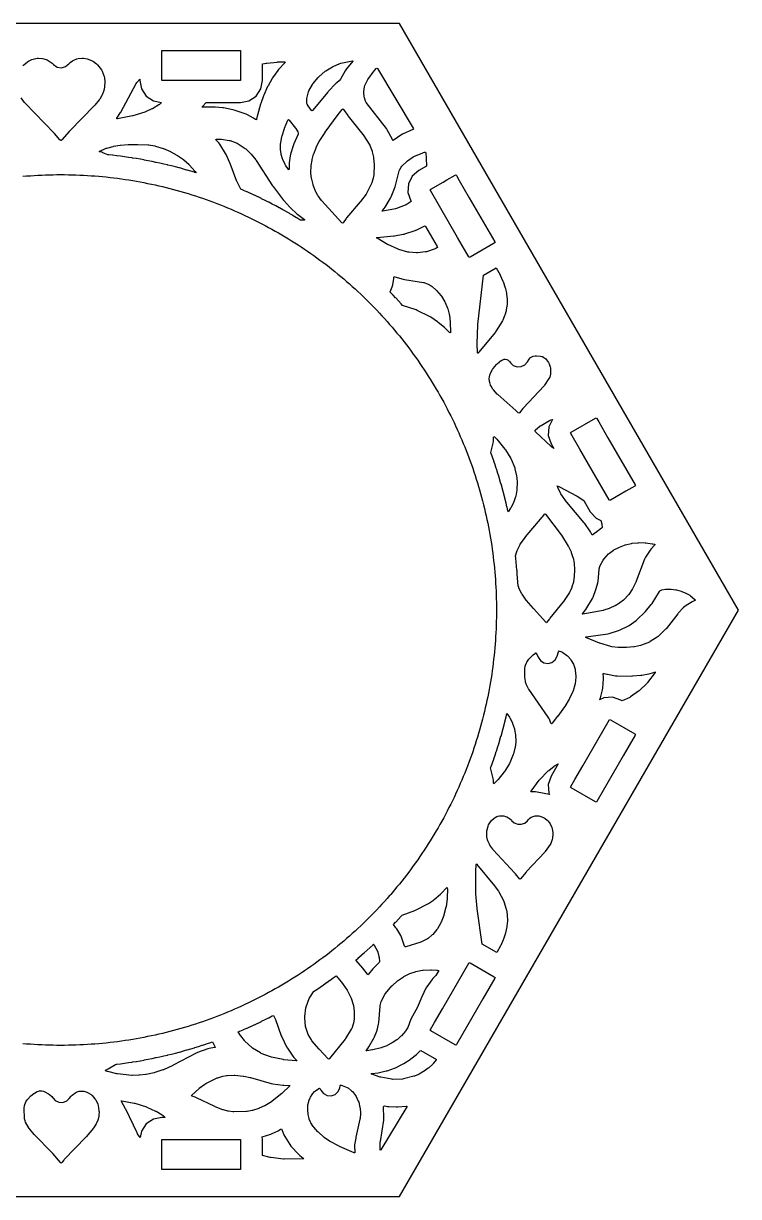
# Model space of a CAD drawing. Header units: millimetres. Extents: x 0 to 140, y 0 to 121.
# Drawn here: x 66.1 to 140, y 0 to 121.2 of the extents above; entities that cross this region are included whole.
import ezdxf

# ---------------------------------------------------------------- set-up
doc = ezdxf.new("R2010")
doc.units = ezdxf.units.MM
doc.layers.add('CUT', color=1, linetype='Continuous')

msp = doc.modelspace()

# ---------------------------------------------------------------- linework, layer by layer
at = {"layer": 'CUT'}
for points in [[(140, 60.6218), (105, 121.2436), (35, 121.2436), (0, 60.6218), (35, 0), (105, 0)], [(80.45, 115.3635), (80.45, 115.4669), (80.45, 118.3601), (80.45, 118.4635), (80.5534, 118.4635), (88.4466, 118.4635), (88.55, 118.4635), (88.55, 118.3601), (88.55, 115.4669), (88.55, 115.3635), (88.4466, 115.3635), (80.5534, 115.3635)], [(92.3648, 117.2592), (92.413, 117.2617), (93.1179, 117.2659), (93.1873, 117.2523), (93.1305, 117.1727), (92.4991, 116.4883), (92.4139, 116.3831), (91.8822, 115.6321), (91.8256, 115.5429), (91.4067, 114.8037), (91.3653, 114.7226), (90.9648, 113.8463), (90.9311, 113.7635), (90.6518, 112.9829), (90.6293, 112.912), (90.3051, 111.7534), (90.2812, 111.6466), (90.2305, 111.3487), (90.2007, 111.2723), (90.126, 111.3062), (90.0134, 111.3883), (89.8922, 111.4645), (89.281, 111.793), (89.134, 111.8581), (87.9142, 112.2895), (87.7648, 112.3302), (86.8028, 112.5176), (86.6954, 112.5328), (85.9445, 112.5998), (85.8454, 112.6039), (84.8639, 112.5986), (84.779, 112.5947), (84.6645, 112.5848), (84.5943, 112.5928), (84.6308, 112.6534), (85.0063, 113.0635), (88.55, 113.0635), (89.4302, 113.2386), (90.1763, 113.7372), (90.6749, 114.4833), (90.85, 115.3635), (90.85, 117.0676), (90.8597, 117.072), (91.2223, 117.1444), (91.2739, 117.1521)], [(95.4315, 113.621), (95.5882, 114.1786), (95.6335, 114.2893), (95.9875, 114.9326), (96.0438, 115.0152), (96.5751, 115.6535), (96.6369, 115.7161), (97.3155, 116.2977), (97.38, 116.3449), (98.0592, 116.7668), (98.1281, 116.8028), (98.8351, 117.1079), (98.934, 117.1394), (100.1431, 117.3958), (100.2118, 117.3959), (100.1785, 117.3358), (99.5005, 116.553), (99.3676, 116.3596), (98.9028, 115.4879), (98.775, 115.3316), (98.5083, 115.1114), (98.4142, 115.0236), (97.6346, 114.2002), (97.5901, 114.1501), (96.0152, 112.259), (95.9554, 112.2088), (95.8974, 112.261), (95.536, 112.727), (95.4498, 112.8927), (95.4268, 112.9672), (95.4038, 113.1329), (95.4121, 113.4916)], [(104.4212, 109.1994), (104.3369, 109.1638), (104.2775, 109.2335), (103.7253, 110.2567), (103.6303, 110.4024), (101.5589, 113.0672), (101.4794, 113.2123), (101.3553, 113.5605), (101.3271, 113.6883), (101.2917, 114.0742), (101.2956, 114.2012), (101.3718, 114.6988), (101.4174, 114.8461), (101.6781, 115.388), (101.7245, 115.4662), (102.3637, 116.3575), (102.4226, 116.4263), (102.5889, 116.5894), (102.6539, 116.6333), (102.7058, 116.5745), (106.4124, 110.4181), (106.4422, 110.3314), (106.3684, 110.277), (105.3091, 109.7987), (105.1391, 109.7019)], [(78.15, 115.3635), (78.3251, 114.4833), (78.8237, 113.7372), (79.5698, 113.2386), (80.4015, 113.0731), (80.1863, 112.8847), (80.1174, 112.8337), (79.4748, 112.4348), (79.4178, 112.4041), (78.7459, 112.0942), (78.6741, 112.0673), (77.4505, 111.7077), (77.4042, 111.6963), (75.8453, 111.3887), (75.7739, 111.3887), (75.7999, 111.4552), (76.1638, 112.0259), (76.2019, 112.0905), (77.804, 115.0493), (77.8601, 115.1327), (78.15, 115.485)], [(96.3182, 103.9142), (96.0765, 104.5357), (96.0566, 104.5983), (95.9214, 105.1381), (95.909, 105.2069), (95.8416, 105.8057), (95.8385, 105.8785), (95.855, 106.4893), (95.8612, 106.5565), (95.9511, 107.1291), (95.9633, 107.1857), (96.1097, 107.7228), (96.1263, 107.7734), (96.3632, 108.3883), (96.3837, 108.4346), (96.6636, 108.9936), (96.6936, 109.0457), (97.2974, 109.9698), (97.3143, 109.9941), (98.662, 111.8226), (99.068, 112.3632), (99.1271, 112.417), (99.1847, 112.3615), (99.6355, 111.7232), (99.6748, 111.6711), (101.1973, 109.7773), (101.2333, 109.7267), (101.9067, 108.6491), (101.9504, 108.5623), (102.1499, 108.0523), (102.1741, 107.972), (102.2923, 107.4246), (102.3028, 107.3511), (102.3528, 106.6482), (102.354, 106.5967), (102.3285, 105.6635), (102.3212, 105.5891), (102.2612, 105.2393), (102.2415, 105.161), (102.1157, 104.7863), (102.0882, 104.7199), (101.5744, 103.6853), (101.5287, 103.61), (100.9624, 102.832), (100.9358, 102.7984), (99.526, 101.1615), (99.4642, 101.0823), (99.1543, 100.6439), (99.0986, 100.5892), (99.0366, 100.6367), (96.9727, 102.9052), (96.9374, 102.9484), (96.5933, 103.4184), (96.5582, 103.4731), (96.3488, 103.8491)], [(94.0635, 108.7954), (94.0216, 108.684), (93.7273, 107.7437), (93.6894, 107.5751), (93.585, 106.8266), (93.5749, 106.6778), (93.5767, 106.1852), (93.5627, 106.1192), (93.5134, 106.1652), (93.2106, 106.6002), (93.1658, 106.6781), (92.933, 107.1771), (92.9054, 107.2498), (92.7722, 107.6994), (92.7552, 107.779), (92.6955, 108.2272), (92.6911, 108.3113), (92.706, 108.8401), (92.7146, 108.921), (92.8353, 109.57), (92.8519, 109.6358), (93.0952, 110.3868), (93.1129, 110.4335), (93.462, 111.2401), (93.5093, 111.3073), (93.573, 111.2552), (94.2394, 110.4318), (94.276, 110.3806), (94.4944, 110.0325), (94.5309, 109.9211), (94.5107, 109.8055)], [(88.3373, 108.8032), (89.0369, 108.3307), (89.1076, 108.2734), (89.6188, 107.7799), (89.6598, 107.7355), (90.1484, 107.1409), (90.1837, 107.0925), (91.8786, 104.4686), (91.9248, 104.4027), (92.9768, 103.0192), (93.0387, 102.9451), (93.6719, 102.2547), (93.7275, 102.1984), (94.3891, 101.578), (94.4764, 101.5047), (95.1563, 100.9935), (95.2016, 100.9417), (95.1344, 100.9273), (94.7561, 100.9258), (94.7223, 100.9466), (94.7055, 100.9569), (94.3698, 101.1606), (94.3527, 101.1709), (94.0152, 101.3717), (93.9978, 101.382), (93.6586, 101.5798), (93.6416, 101.5896), (93.3007, 101.7845), (93.2828, 101.7946), (92.9401, 101.9865), (92.9227, 101.9961), (92.5784, 102.185), (92.5605, 102.1948), (92.2146, 102.3806), (92.1974, 102.3897), (91.8499, 102.5726), (91.8318, 102.582), (91.4827, 102.7618), (91.4645, 102.7711), (91.1138, 102.9478), (91.0962, 102.9566), (90.744, 103.1303), (90.7259, 103.1391), (90.3722, 103.3097), (90.3545, 103.3182), (89.9993, 103.4858), (89.9807, 103.4944), (89.6241, 103.6588), (89.6053, 103.6674), (89.2472, 103.8286), (89.2297, 103.8364), (88.8703, 103.9946), (88.8516, 104.0027), (88.5823, 104.1184), (88.2121, 104.8752), (88.1931, 104.919), (87.4868, 106.7739), (87.4648, 106.8273), (87.0795, 107.6929), (87.0155, 107.8145), (86.4354, 108.7612), (86.3176, 108.9183), (86.065, 109.1966), (86.0278, 109.2579), (86.098, 109.2727), (86.5322, 109.2802), (86.6161, 109.2749), (87.3969, 109.1623), (87.5083, 109.1334), (88.2305, 108.8586)], [(76.1697, 108.676), (76.9445, 108.7432), (76.9869, 108.7452), (77.939, 108.7506), (77.9688, 108.7499), (79.0397, 108.6951), (79.0987, 108.6887), (79.7199, 108.5856), (79.7922, 108.5682), (80.5694, 108.3223), (80.6139, 108.306), (81.3168, 108.0115), (81.3647, 107.9885), (81.9981, 107.6441), (82.0477, 107.6134), (82.6633, 107.1838), (82.7128, 107.1447), (83.2655, 106.6504), (83.3066, 106.6094), (83.8577, 105.9942), (83.8965, 105.9452), (83.996, 105.8033), (83.8384, 105.8522), (83.8197, 105.8579), (83.4437, 105.9711), (83.4244, 105.9768), (83.0474, 106.0867), (83.028, 106.0923), (82.65, 106.1989), (82.6308, 106.2042), (82.252, 106.3075), (82.232, 106.3128), (81.8522, 106.4127), (81.8335, 106.4176), (81.4529, 106.5143), (81.4329, 106.5193), (81.0514, 106.6126), (81.0327, 106.617), (80.6505, 106.7071), (80.63, 106.7119), (80.247, 106.7985), (80.2276, 106.8028), (79.8438, 106.8861), (79.8246, 106.8902), (79.4402, 106.9702), (79.4202, 106.9742), (79.035, 107.0508), (79.0157, 107.0546), (78.6299, 107.1279), (78.6095, 107.1317), (78.2231, 107.2015), (78.2042, 107.2048), (77.8171, 107.2714), (77.7968, 107.2748), (77.4093, 107.3379), (77.3892, 107.3411), (77.001, 107.4008), (76.9818, 107.4037), (76.5932, 107.4601), (76.5726, 107.4629), (76.1835, 107.5158), (76.1642, 107.5184), (75.7746, 107.568), (75.7541, 107.5705), (75.3641, 107.6166), (75.3448, 107.6188), (74.9545, 107.6616), (74.934, 107.6638), (74.8739, 107.6698), (74.3544, 107.8861), (74.2303, 107.9289), (74.0218, 107.9865), (73.9604, 108.0181), (74.0175, 108.057), (74.7004, 108.3385), (74.7603, 108.359), (75.409, 108.5387), (75.4559, 108.5494), (76.1218, 108.6696)], [(104.5837, 104.5042), (104.9516, 106.0051), (105.0044, 106.138), (105.1483, 106.3924), (105.2363, 106.5072), (105.7276, 106.9915), (105.8068, 107.0557), (106.3932, 107.4426), (106.4797, 107.4887), (107.4073, 107.8763), (107.4743, 107.8991), (107.572, 107.9252), (107.6651, 107.9292), (107.693, 107.8403), (107.735, 107.3547), (107.7365, 107.3298), (107.7681, 106.5111), (107.7669, 106.502), (106.9827, 106.0492), (106.308, 105.4575), (105.9111, 104.6527), (105.8524, 103.7572), (106.1408, 102.9074), (106.1848, 102.8313), (105.69, 102.502), (105.5836, 102.4476), (104.6611, 102.1022), (104.5694, 102.0771), (103.26, 101.8436), (103.1901, 101.8455), (103.2232, 101.9071), (103.4128, 102.1338), (103.5088, 102.269), (104.048, 103.1718), (104.1215, 103.3204), (104.5389, 104.3645)], [(114.8673, 98.5926), (114.7777, 98.5409), (112.2723, 97.0943), (112.1827, 97.0426), (112.131, 97.1322), (111.9364, 97.4692), (110.9822, 99.122), (108.1844, 103.9678), (108.1327, 104.0574), (108.2223, 104.1091), (109.4785, 104.8344), (109.8892, 105.0715), (110.7277, 105.5557), (110.8173, 105.6074), (110.869, 105.5178), (111.1517, 105.0282), (112.1938, 103.2232), (114.8156, 98.6822)], [(105.4425, 99.4705), (105.4535, 99.4733), (105.5259, 99.4944), (106.6079, 99.8528), (106.6841, 99.8813), (106.6954, 99.8861), (106.7691, 99.9204), (107.5211, 100.307), (107.6039, 100.3312), (107.6603, 100.266), (108.865, 98.1794), (108.8933, 98.0959), (108.8268, 98.0381), (108.7451, 97.9914), (108.6522, 97.9497), (107.7815, 97.6567), (107.6793, 97.6334), (106.8443, 97.5293), (106.7338, 97.5272), (105.934, 97.5973), (105.8352, 97.6156), (104.9329, 97.8746), (104.8589, 97.902), (103.794, 98.3905), (103.7487, 98.414), (102.6616, 99.0473), (102.6111, 99.0931), (102.676, 99.1138), (104.3954, 99.2848), (104.4356, 99.2895), (104.4417, 99.2904), (104.4817, 99.2967), (105.3688, 99.4546)], [(113.6643, 95.2422), (114.9554, 95.9876), (115.3678, 95.2667), (115.3906, 95.2219), (115.6655, 94.6126), (115.6843, 94.5649), (115.9041, 93.9149), (115.9194, 93.86), (116.0298, 93.3596), (116.0396, 93.2987), (116.0986, 92.7068), (116.1011, 92.6431), (116.09, 92.1438), (116.0838, 92.074), (116.0085, 91.5954), (115.9933, 91.5281), (115.8638, 91.09), (115.8428, 91.0318), (115.6518, 90.5869), (115.6157, 90.5176), (114.9006, 89.3633), (114.8599, 89.3064), (113.1822, 87.2662), (113.1468, 87.2206), (113.1198, 87.1838), (113.0683, 87.1375), (113.0517, 87.2047), (113.019, 88.14), (113.019, 88.1744), (113.0773, 90.0755), (113.0804, 90.1186), (113.6603, 95.2311)], [(104.4186, 95.0747), (104.4966, 95.067), (105.3801, 94.8147), (105.5042, 94.7872), (107.4472, 94.4793), (107.542, 94.4551), (107.8579, 94.3418), (107.9431, 94.3023), (108.2619, 94.1183), (108.343, 94.0605), (108.7673, 93.6928), (108.8236, 93.636), (109.2725, 93.1073), (109.3199, 93.042), (109.669, 92.4722), (109.705, 92.4023), (109.9491, 91.8245), (109.9721, 91.7578), (110.1283, 91.1823), (110.1431, 91.1061), (110.2283, 90.3797), (110.2318, 90.3292), (110.2522, 89.323), (110.2395, 89.2543), (110.1566, 89.3172), (109.6889, 89.7628), (109.6364, 89.8096), (108.9857, 90.3513), (108.9056, 90.4118), (108.2136, 90.8839), (108.0829, 90.9599), (106.8164, 91.5788), (106.6941, 91.6293), (105.3, 92.1045), (105.1575, 92.2642), (105.1442, 92.279), (104.8802, 92.5697), (104.8662, 92.585), (104.5996, 92.8733), (104.5863, 92.8875), (104.3172, 93.1736), (104.3032, 93.1883), (104.0317, 93.4719), (104.0179, 93.4862), (104.0046, 93.4998), (104.2216, 94.017), (104.2836, 94.2204), (104.3754, 94.6863), (104.3941, 94.8423), (104.4011, 94.9982)], [(116.7387, 85.9084), (117.1349, 85.7565), (117.5588, 85.7738), (117.9413, 85.9575), (118.2199, 86.2775), (118.3721, 86.5479), (118.4684, 86.6711), (118.5185, 86.7185), (118.6368, 86.8025), (118.7881, 86.8531), (118.9954, 86.8885), (119.124, 86.8944), (119.5549, 86.8608), (119.6969, 86.8295), (119.7466, 86.8109), (119.8887, 86.7307), (120.0832, 86.5763), (120.1773, 86.4794), (120.3803, 86.2072), (120.4581, 86.057), (120.5573, 85.7525), (120.5827, 85.606), (120.5963, 85.1452), (120.5787, 84.9947), (120.4974, 84.6914), (120.4241, 84.5319), (119.965, 83.8613), (119.9169, 83.8011), (117.7703, 81.4849), (117.7294, 81.438), (117.375, 81.0071), (117.3031, 80.9501), (117.2273, 81.0018), (117.0621, 81.1754), (116.9982, 81.2372), (115.1264, 82.8975), (115.085, 82.9385), (114.6943, 83.3717), (114.6408, 83.4421), (114.4504, 83.7424), (114.3954, 83.8585), (114.3069, 84.1267), (114.2818, 84.2542), (114.2614, 84.5452), (114.2735, 84.699), (114.3296, 84.9419), (114.3759, 85.067), (114.6072, 85.5086), (114.6667, 85.5984), (114.9947, 85.9968), (115.0578, 86.0612), (115.3043, 86.2731), (115.3739, 86.3236), (115.5542, 86.4331), (115.6528, 86.4796), (115.8091, 86.5344), (115.8888, 86.55), (116.084, 86.5126), (116.199, 86.4402), (116.2894, 86.3644), (116.3615, 86.2909), (116.4848, 86.1374), (116.4953, 86.1459)], [(120.4111, 79.538), (120.3524, 78.6425), (120.6408, 77.7927), (120.9107, 77.3253), (120.6814, 77.4933), (120.6333, 77.5333), (119.0256, 79.0372), (118.9948, 79.0693), (118.9533, 79.1431), (119.0082, 79.2121), (119.5281, 79.6519), (119.6065, 79.7067), (120.4841, 80.2083), (120.6141, 80.2609), (120.7897, 80.3057)], [(129.3156, 73.5675), (129.3673, 73.4779), (129.2777, 73.4262), (128.362, 72.8974), (127.764, 72.5522), (126.7723, 71.9796), (126.6827, 71.9279), (126.631, 72.0175), (124.8945, 75.0251), (123.6161, 77.2394), (122.6844, 78.8531), (122.6327, 78.9427), (122.7223, 78.9944), (125.2277, 80.441), (125.3173, 80.4927), (125.369, 80.4031), (125.5636, 80.0661), (126.5178, 78.4133)], [(115.8759, 77.2421), (115.9162, 77.1859), (116.4727, 76.2914), (116.5125, 76.2137), (116.8856, 75.3055), (116.9117, 75.2235), (117.0482, 74.6284), (117.0594, 74.558), (117.1227, 73.8528), (117.1245, 73.7881), (117.1007, 73.0872), (117.0935, 73.0166), (116.9866, 72.3918), (116.9673, 72.3147), (116.7937, 71.7927), (116.7641, 71.7217), (116.5032, 71.2057), (116.4657, 71.1428), (116.2001, 70.7611), (116.181, 70.8494), (116.1767, 70.8688), (116.0901, 71.2518), (116.0853, 71.2723), (115.9952, 71.6545), (115.9908, 71.6732), (115.8975, 72.0547), (115.8925, 72.0747), (115.7958, 72.4553), (115.7909, 72.474), (115.691, 72.8538), (115.6857, 72.8738), (115.5824, 73.2526), (115.5771, 73.2718), (115.4705, 73.6498), (115.4649, 73.6692), (115.355, 74.0462), (115.3493, 74.0655), (115.2361, 74.4415), (115.2304, 74.4602), (115.114, 74.8353), (115.1077, 74.8552), (114.9879, 75.2292), (114.9819, 75.2475), (114.859, 75.6204), (114.8524, 75.6401), (114.7261, 76.012), (114.7198, 76.0304), (114.5904, 76.4011), (114.5836, 76.4203), (114.4509, 76.7899), (114.4439, 76.8092), (114.418, 76.8794), (114.4174, 76.9025), (114.6636, 77.8609), (114.6961, 78.0869), (114.7091, 78.4736), (114.7251, 78.5435), (114.7856, 78.505), (114.9914, 78.3104), (115.036, 78.2626)], [(124.6908, 70.7779), (125.2826, 70.1032), (125.7635, 69.866), (125.7685, 69.8563), (125.8766, 69.5137), (125.8992, 69.3986), (125.9137, 69.2202), (125.9065, 69.1382), (125.8496, 69.0787), (125.2197, 68.6103), (125.1451, 68.5494), (124.9672, 68.3898), (124.9001, 68.3487), (124.8513, 68.4104), (124.6999, 68.6958), (124.6418, 68.7924), (124.1312, 69.5465), (124.0648, 69.6342), (122.2718, 71.7626), (122.2458, 71.7961), (121.6475, 72.6355), (121.602, 72.7126), (121.3276, 73.2833), (121.2976, 73.361), (121.2912, 73.3824), (121.2849, 73.4529), (121.3517, 73.4297), (121.4471, 73.3733), (121.4966, 73.3458), (123.281, 72.4165), (123.3274, 72.3893), (124.0265, 71.9286)], [(117.3017, 62.9413), (117.2341, 63.1166), (117.2124, 63.499), (117.2112, 63.5195), (117.1855, 63.9113), (117.1841, 63.9312), (117.155, 64.3229), (117.1534, 64.3429), (117.1209, 64.7342), (117.1191, 64.7546), (117.0831, 65.1457), (117.0813, 65.1651), (117.042, 65.5558), (117.0398, 65.5763), (116.997, 65.9666), (116.9948, 65.9859), (116.968, 66.2129), (117.1004, 66.6774), (117.131, 66.7585), (117.4058, 67.3371), (117.4561, 67.4216), (117.9857, 68.1458), (118.0098, 68.1763), (119.7334, 70.2002), (119.7912, 70.2747), (119.9636, 70.5184), (120.0211, 70.5739), (120.0804, 70.5203), (121.6869, 68.3947), (121.7124, 68.3578), (122.4205, 67.2324), (122.453, 67.1724), (122.6989, 66.6385), (122.7211, 66.5816), (122.8911, 66.0599), (122.9073, 65.9971), (123.0084, 65.4747), (123.0167, 65.4121), (123.0604, 64.7948), (123.0615, 64.7406), (123.0421, 64.1457), (123.0365, 64.0842), (122.9573, 63.5616), (122.9411, 63.4893), (122.7958, 63.0056), (122.7705, 62.9384), (122.5699, 62.4998), (122.5325, 62.4318), (121.924, 61.4967), (121.8897, 61.4498), (120.509, 59.7687), (120.4697, 59.7177), (120.2121, 59.3617), (120.156, 59.3077), (120.0944, 59.3553), (118.8237, 60.7623), (118.8134, 60.774), (118.1135, 61.5968), (118.0797, 61.6411), (117.6605, 62.2556), (117.6291, 62.3081), (117.3263, 62.887)], [(125.3071, 62.8421), (125.4612, 63.4311), (125.4903, 63.5938), (125.6113, 64.8211), (125.6231, 64.8915), (125.6738, 65.1034), (125.7241, 65.2336), (126.0206, 65.7732), (126.0927, 65.874), (126.5852, 66.4135), (126.659, 66.4802), (127.074, 66.7897), (127.1379, 66.8305), (127.6309, 67.0972), (127.6953, 67.1266), (128.2406, 67.3324), (128.307, 67.3526), (128.9549, 67.5032), (129.0204, 67.5142), (129.6507, 67.5786), (129.7131, 67.5812), (130.3671, 67.5698), (130.4291, 67.5651), (131.0899, 67.4747), (131.1569, 67.461), (131.3052, 67.4205), (131.3785, 67.383), (131.335, 67.3131), (130.9926, 66.955), (130.8721, 66.8031), (130.3958, 66.073), (130.2923, 65.8686), (129.4386, 63.5964), (129.4212, 63.5556), (129.0932, 62.8659), (129.0548, 62.7986), (128.6603, 62.2119), (128.6044, 62.1424), (128.1797, 61.6977), (128.1218, 61.6455), (127.7572, 61.3629), (127.7048, 61.3272), (127.2711, 61.0681), (127.2217, 61.042), (126.7062, 60.8044), (126.652, 60.783), (126.0999, 60.5995), (126.0329, 60.5821), (123.9168, 60.1779), (123.847, 60.179), (123.8796, 60.2407), (124.2408, 60.6784), (124.3448, 60.8295), (124.9068, 61.8224), (124.9717, 61.9595), (125.2701, 62.7277)], [(128.7077, 59.03), (129.4203, 59.5429), (129.5334, 59.637), (130.319, 60.39), (130.4053, 60.4835), (130.9866, 61.1945), (131.0646, 61.3036), (131.8248, 62.5228), (131.8823, 62.5919), (132.0068, 62.6692), (132.0888, 62.693), (132.4453, 62.7632), (132.5398, 62.773), (132.9577, 62.7783), (133.0346, 62.7736), (133.5124, 62.709), (133.58, 62.6953), (134.0766, 62.56), (134.1382, 62.539), (134.5537, 62.3681), (134.6139, 62.3387), (134.9656, 62.1383), (135.0429, 62.0845), (135.4976, 61.7032), (135.5483, 61.6381), (135.478, 61.595), (135.429, 61.5777), (135.2184, 61.4758), (134.4986, 61.022), (134.2793, 60.8375), (133.7768, 60.281), (133.7326, 60.2286), (132.5098, 58.6827), (132.4633, 58.6312), (131.6908, 57.8833), (131.6092, 57.8187), (130.8902, 57.3575), (130.8013, 57.3118), (129.9652, 56.9786), (129.8792, 56.9526), (129.2531, 56.8208), (129.1953, 56.8119), (128.4345, 56.7387), (128.3837, 56.7363), (127.6118, 56.7371), (127.5543, 56.7403), (126.9089, 56.8121), (126.8115, 56.8325), (125.6927, 57.1799), (125.6459, 57.1969), (124.2428, 57.7834), (124.1932, 57.816), (124.2493, 57.8354), (126.4857, 58.1662), (126.6342, 58.1993), (127.6181, 58.4949), (127.7782, 58.5577), (128.5565, 58.9393)], [(120.7346, 55.2063), (121.0691, 55.4676), (121.2728, 55.8401), (121.4155, 56.3061), (121.4596, 56.3857), (121.5491, 56.3689), (121.7377, 56.2903), (121.8383, 56.2348), (122.241, 55.9505), (122.3258, 55.8757), (122.6647, 55.5043), (122.732, 55.412), (122.9454, 55.0402), (122.9935, 54.9275), (123.1195, 54.4996), (123.1392, 54.3917), (123.1867, 53.7712), (123.1858, 53.6816), (123.1207, 52.9971), (123.1029, 52.9029), (122.9228, 52.2723), (122.8929, 52.1926), (122.5488, 51.4628), (122.5203, 51.4104), (122.05, 50.6507), (122.0289, 50.6192), (121.3388, 49.6656), (121.3208, 49.6422), (120.7361, 48.9229), (120.6723, 48.871), (120.6254, 48.9386), (120.4626, 49.322), (120.4155, 49.4188), (120.401, 49.4452), (120.3442, 49.5367), (118.3411, 52.4232), (118.3077, 52.4783), (118.1378, 52.8018), (118.107, 52.8727), (118.0089, 53.1534), (117.9847, 53.2528), (117.9227, 53.6915), (117.9175, 53.7717), (117.9269, 54.4982), (117.9347, 54.5816), (117.9737, 54.8048), (118.0083, 54.921), (118.1045, 55.1453), (118.1509, 55.2307), (118.3501, 55.5278), (118.4034, 55.5947), (118.7126, 55.9239), (118.7782, 55.9828), (119.0336, 56.1763), (119.0484, 56.1852), (119.0883, 56.1949), (119.1389, 56.1214), (119.3025, 55.7366), (119.5442, 55.3875), (119.9042, 55.1627), (120.3239, 55.0988)], [(126.0544, 53.7108), (126.0268, 53.9934), (126.0344, 54.0737), (126.1149, 54.0686), (126.3821, 53.9987), (126.4656, 53.9805), (127.2981, 53.8339), (127.4649, 53.8181), (128.9366, 53.7965), (129.0432, 53.8004), (129.9107, 53.8761), (130.0172, 53.8909), (130.7525, 54.0319), (130.8725, 54.0624), (131.3398, 54.2109), (131.4073, 54.2174), (131.3786, 54.156), (130.5981, 53.124), (130.548, 53.0669), (129.7438, 52.2739), (129.6775, 52.2186), (128.8441, 51.6317), (128.7578, 51.5825), (127.9711, 51.2277), (127.8327, 51.3075), (126.9829, 51.596), (126.0874, 51.5373), (125.6567, 51.3249), (125.6805, 51.3805), (125.734, 51.5391), (125.944, 52.378), (125.9715, 52.543), (126.0555, 53.5187)], [(116.6722, 48.8816), (116.8519, 48.3442), (116.8708, 48.2699), (116.9688, 47.7208), (116.9767, 47.6449), (116.9941, 47.0804), (116.9911, 47.0059), (116.9261, 46.4244), (116.9134, 46.3545), (116.7654, 45.7669), (116.7407, 45.6928), (116.3843, 44.8398), (116.3481, 44.7689), (115.8502, 43.9531), (115.8114, 43.8977), (115.185, 43.1184), (115.1492, 43.0783), (114.7846, 42.7094), (114.7255, 42.6691), (114.7088, 42.7387), (114.6978, 42.9967), (114.6672, 43.2077), (114.3937, 44.2984), (114.4439, 44.4344), (114.4509, 44.4537), (114.5836, 44.8233), (114.5904, 44.8425), (114.7198, 45.2132), (114.7261, 45.2316), (114.8524, 45.6035), (114.859, 45.6232), (114.9819, 45.9961), (114.9879, 46.0144), (115.1077, 46.3884), (115.114, 46.4083), (115.2304, 46.7834), (115.2361, 46.8021), (115.3493, 47.1781), (115.355, 47.1974), (115.4649, 47.5744), (115.4705, 47.5938), (115.5771, 47.9718), (115.5824, 47.991), (115.6857, 48.3698), (115.691, 48.3898), (115.7909, 48.7696), (115.7958, 48.7883), (115.8925, 49.1689), (115.8975, 49.1889), (115.9908, 49.5704), (115.9952, 49.5891), (116.0748, 49.9264), (116.3428, 49.5373), (116.3795, 49.4754), (116.6433, 48.9509)], [(127.5686, 44.6502), (125.369, 40.8405), (125.3173, 40.7509), (125.2277, 40.8026), (122.7223, 42.2492), (122.6327, 42.3009), (122.6844, 42.3905), (123.089, 43.0912), (123.9103, 44.5137), (126.631, 49.2261), (126.6827, 49.3157), (126.7723, 49.264), (129.2777, 47.8174), (129.3673, 47.7657), (129.3156, 47.6761), (128.0934, 45.5593)], [(121.009, 44.5077), (121.3844, 44.7388), (120.6408, 43.4509), (120.3524, 42.6011), (120.4111, 41.7056), (120.4825, 41.5608), (120.4793, 41.5608), (119.2023, 41.7963), (119.0334, 41.8135), (118.6152, 41.8221), (118.5448, 41.8366), (118.5766, 41.9011), (119.4077, 43.0171), (119.4527, 43.0699), (120.3546, 43.9953), (120.4076, 44.0428), (120.9613, 44.4746)], [(114.0836, 36.8665), (114.0196, 37.1925), (114.0099, 37.3024), (114.0182, 37.7886), (114.0362, 37.9158), (114.1362, 38.2863), (114.1906, 38.4157), (114.3758, 38.7296), (114.4742, 38.8506), (114.7476, 39.0992), (114.8671, 39.1808), (115.0412, 39.2671), (115.1537, 39.3076), (115.3144, 39.3454), (115.4386, 39.3593), (115.641, 39.3576), (115.7672, 39.341), (115.9468, 39.2947), (116.0597, 39.2512), (116.2596, 39.146), (116.3599, 39.0773), (116.491, 38.963), (116.5642, 38.8847), (116.5676, 38.8802), (116.8433, 38.627), (117.1903, 38.4866), (117.5645, 38.4769), (117.9183, 38.599), (118.2068, 38.8375), (118.3172, 38.9684), (118.4623, 39.1027), (118.5977, 39.1935), (118.8024, 39.2882), (118.9847, 39.335), (119.2334, 39.3524), (119.3887, 39.34), (119.5819, 39.2948), (119.6973, 39.253), (119.9258, 39.1384), (120.0222, 39.076), (120.2441, 38.8948), (120.3197, 38.819), (120.4747, 38.6279), (120.5412, 38.5222), (120.7178, 38.1489), (120.7613, 38.009), (120.8232, 37.6268), (120.8266, 37.4845), (120.7758, 37.0345), (120.7483, 36.9165), (120.5989, 36.5006), (120.535, 36.3772), (120.0301, 35.6568), (119.9836, 35.5995), (118.0973, 33.5837), (118.0572, 33.5382), (117.482, 32.8475), (117.4223, 32.7974), (117.3641, 32.8492), (116.9568, 33.3672), (116.9018, 33.4316), (114.6674, 35.8446), (114.6228, 35.8999), (114.3268, 36.3222), (114.2796, 36.4044), (114.1214, 36.7492)], [(115.243, 31.4905), (115.723, 30.594), (115.7598, 30.5075), (116.0174, 29.7087), (116.0369, 29.6254), (116.1099, 29.1371), (116.1156, 29.0729), (116.1291, 28.5447), (116.1271, 28.4833), (116.0773, 27.9406), (116.0683, 27.8809), (115.9402, 27.27), (115.9251, 27.2138), (115.7182, 26.5844), (115.6994, 26.5357), (115.4395, 25.9494), (115.4161, 25.9029), (115.0257, 25.2154), (113.5209, 26.0842), (113.0076, 29.7375), (113.0041, 29.7694), (112.8845, 31.291), (112.8829, 31.3296), (112.8721, 33.5599), (112.8727, 33.5871), (112.9071, 34.319), (112.9244, 34.3856), (112.9743, 34.3383), (113.0759, 34.1912), (113.1343, 34.1143), (114.6361, 32.3167), (114.6549, 32.2929), (115.2019, 31.5554)], [(107.9862, 30.2898), (108.4808, 30.6404), (108.555, 30.6981), (109.2238, 31.2686), (109.3065, 31.3474), (109.8419, 31.9156), (109.9002, 31.9575), (109.9202, 31.8886), (109.9233, 31.8549), (109.9254, 31.7967), (109.9075, 30.8757), (109.9032, 30.8181), (109.791, 29.9563), (109.7792, 29.895), (109.5791, 29.1069), (109.5579, 29.0415), (109.2785, 28.3418), (109.2449, 28.2728), (108.8964, 27.673), (108.8476, 27.603), (108.4311, 27.0977), (108.3689, 27.0342), (107.9789, 26.698), (107.8689, 26.6251), (107.2515, 26.3205), (107.1751, 26.29), (105.6474, 25.8152), (105.5613, 25.8058), (105.5175, 25.8806), (105.195, 26.7988), (105.1063, 26.9882), (104.6993, 27.6714), (104.619, 27.7876), (104.359, 28.1144), (104.5863, 28.3561), (104.5996, 28.3703), (104.8662, 28.6586), (104.8802, 28.6739), (105.1442, 28.9646), (105.1575, 28.9794), (105.2633, 29.098), (106.5828, 29.5777), (106.6965, 29.6268), (107.8514, 30.2087)], [(102.7432, 25.2439), (102.8645, 24.7924), (102.8813, 24.6917), (102.9072, 24.3076), (102.8903, 24.2001), (102.8286, 24.1104), (102.333, 23.6532), (102.2179, 23.5284), (101.788, 22.9789), (101.7282, 22.9264), (101.671, 22.9818), (101.3173, 23.4828), (101.2422, 23.5771), (100.4684, 24.4425), (100.7109, 24.6478), (100.7267, 24.6613), (101.0242, 24.9177), (101.0393, 24.9307), (101.3345, 25.1896), (101.3494, 25.2028), (101.6424, 25.4643), (101.6572, 25.4776), (101.9479, 25.7416), (101.9632, 25.7556), (102.2515, 26.0222), (102.2657, 26.0355), (102.3006, 26.0684), (102.3258, 26.0344), (102.366, 25.9713), (102.6982, 25.3569)], [(102.6647, 17.2056), (102.812, 17.8031), (102.8386, 17.9641), (102.9851, 19.6646), (102.9955, 19.7326), (103.0591, 20.0205), (103.1018, 20.1413), (103.468, 20.8749), (103.5348, 20.977), (104.1953, 21.7663), (104.2529, 21.8251), (104.7382, 22.2479), (104.7858, 22.2848), (105.3843, 22.6958), (105.4389, 22.7286), (105.9991, 23.0203), (106.0645, 23.0488), (106.6011, 23.241), (106.68, 23.2625), (107.358, 23.3914), (107.4252, 23.3997), (108.2225, 23.4466), (108.2933, 23.446), (108.8258, 23.4051), (108.9024, 23.3935), (109.0423, 23.3616), (108.7516, 22.8582), (108.4202, 22.5299), (108.3073, 22.3978), (107.7977, 21.6907), (107.6993, 21.5234), (107.2842, 20.6402), (107.2595, 20.5833), (106.8575, 19.5776), (106.1408, 18.3362), (105.8524, 17.4864), (105.853, 17.4776), (105.6388, 17.1449), (105.5948, 17.086), (105.1885, 16.6156), (105.1354, 16.5623), (104.768, 16.2434), (104.7131, 16.2018), (104.2157, 15.8735), (104.1682, 15.8457), (103.7269, 15.6168), (103.6701, 15.5915), (103.1518, 15.3966), (103.0914, 15.3779), (102.2255, 15.1669), (102.1849, 15.1587), (101.6015, 15.0646), (101.5313, 15.0675), (101.5644, 15.1295), (101.7163, 15.3126), (101.8181, 15.459), (102.3415, 16.3682), (102.4136, 16.5205), (102.6273, 17.0852)], [(113.0686, 19.5355), (110.869, 15.7258), (110.8173, 15.6362), (110.7277, 15.6879), (108.2223, 17.1345), (108.1327, 17.1862), (108.1844, 17.2758), (108.589, 17.9765), (109.4103, 19.399), (112.131, 24.1114), (112.1827, 24.201), (112.2723, 24.1493), (114.7777, 22.7027), (114.8673, 22.651), (114.8156, 22.5614), (113.5934, 20.4446)], [(95.1974, 18.5932), (95.3225, 19.5068), (95.3504, 19.6181), (95.6713, 20.4821), (95.7205, 20.581), (96.0974, 21.1729), (96.0982, 21.1734), (96.1152, 21.1846), (96.4417, 21.4028), (96.4581, 21.4139), (96.7827, 21.6349), (96.7997, 21.6466), (97.1223, 21.8705), (97.1381, 21.8816), (97.4588, 22.1082), (97.4753, 22.1199), (97.794, 22.3493), (97.8103, 22.3611), (98.127, 22.5933), (98.1432, 22.6053), (98.4329, 22.8217), (98.9642, 22.1871), (98.9924, 22.1503), (99.5694, 21.3229), (99.6046, 21.2645), (99.9648, 20.5708), (99.999, 20.4883), (100.2039, 19.8446), (100.2235, 19.7587), (100.3139, 19.1161), (100.3191, 19.0436), (100.3197, 18.4539), (100.3125, 18.3668), (100.2352, 17.9044), (100.2114, 17.8136), (100.0558, 17.3809), (100.0093, 17.2841), (99.4249, 16.3327), (99.3862, 16.278), (97.7545, 14.2549), (97.6827, 14.197), (97.6068, 14.2494), (96.7017, 15.2154), (96.6834, 15.236), (95.9466, 16.1098), (95.8953, 16.1825), (95.561, 16.7523), (95.5162, 16.8507), (95.3083, 17.4708), (95.2837, 17.5851), (95.1951, 18.4701)], [(92.8161, 16.497), (93.3179, 15.4661), (93.4029, 15.3219), (93.9827, 14.4969), (94.0764, 14.3818), (94.3385, 14.1028), (94.3756, 14.0428), (94.3055, 14.0344), (93.0384, 14.1382), (92.974, 14.1475), (91.7577, 14.4016), (91.6755, 14.4259), (90.714, 14.7985), (90.6285, 14.8409), (89.8042, 15.3487), (89.7217, 15.4116), (89.0191, 16.0666), (88.9629, 16.1281), (88.5935, 16.6029), (88.558, 16.6545), (88.3373, 17.0214), (88.4726, 17.0782), (88.4908, 17.0859), (88.8516, 17.2409), (88.8703, 17.249), (89.2297, 17.4072), (89.2472, 17.415), (89.6053, 17.5762), (89.6241, 17.5848), (89.9807, 17.7492), (89.9993, 17.7578), (90.3545, 17.9254), (90.3722, 17.9339), (90.7259, 18.1045), (90.744, 18.1133), (91.0962, 18.287), (91.1138, 18.2958), (91.4645, 18.4725), (91.4827, 18.4818), (91.8318, 18.6616), (91.8499, 18.671), (91.9567, 18.7272), (92.1406, 18.3662), (92.1674, 18.3037), (92.7708, 16.6051)], [(76.1642, 13.7252), (76.1835, 13.7278), (76.5726, 13.7807), (76.5932, 13.7835), (76.9818, 13.8399), (77.001, 13.8428), (77.3892, 13.9025), (77.4093, 13.9057), (77.7968, 13.9688), (77.8171, 13.9722), (78.2042, 14.0388), (78.2231, 14.0421), (78.6095, 14.1119), (78.6299, 14.1157), (79.0157, 14.189), (79.035, 14.1928), (79.4202, 14.2694), (79.4402, 14.2734), (79.8246, 14.3534), (79.8438, 14.3575), (80.2276, 14.4408), (80.247, 14.4451), (80.63, 14.5317), (80.6505, 14.5365), (81.0327, 14.6266), (81.0514, 14.631), (81.4329, 14.7243), (81.4529, 14.7293), (81.8335, 14.826), (81.8522, 14.8309), (82.232, 14.9308), (82.252, 14.9361), (82.6308, 15.0394), (82.65, 15.0447), (83.028, 15.1513), (83.0474, 15.1569), (83.4244, 15.2668), (83.4437, 15.2725), (83.8197, 15.3857), (83.8384, 15.3914), (84.2135, 15.5078), (84.2334, 15.5141), (84.6074, 15.6339), (84.6257, 15.6399), (84.9986, 15.7628), (85.0183, 15.7694), (85.3902, 15.8957), (85.4086, 15.902), (85.6651, 15.9915), (85.871, 15.5861), (85.9182, 15.5029), (85.9249, 15.4922), (85.9539, 15.4163), (85.878, 15.3873), (85.3417, 15.2963), (85.1753, 15.2538), (84.134, 14.8949), (83.9842, 14.8299), (81.5955, 13.5634), (81.5662, 13.549), (80.6015, 13.1121), (80.5521, 13.0927), (79.7111, 12.8102), (79.6554, 12.7949), (78.83, 12.6157), (78.7765, 12.6069), (78.1215, 12.5343), (78.0731, 12.5312), (77.4096, 12.5192), (77.3423, 12.5224), (75.851, 12.688), (75.787, 12.6991), (74.8511, 12.9226), (74.8079, 12.9349), (74.6299, 12.994), (74.5688, 13.029), (74.6265, 13.0693), (74.7635, 13.1285), (74.8923, 13.195), (75.6614, 13.6621), (75.7541, 13.6731), (75.7746, 13.6756)], [(104.5748, 13.3158), (105.3058, 13.6731), (105.4162, 13.7356), (106.074, 14.1625), (106.1578, 14.2229), (106.7363, 14.6851), (106.8116, 14.7514), (107.1214, 15.0515), (107.1737, 15.0841), (108.7952, 14.1479), (108.7774, 14.1141), (108.4619, 13.7428), (108.4193, 13.6982), (108, 13.3085), (107.9547, 13.271), (107.5183, 12.9483), (107.4661, 12.9143), (107.0093, 12.6541), (106.9551, 12.6272), (106.5429, 12.4518), (106.4626, 12.425), (105.3946, 12.1627), (105.2897, 12.1479), (104.2939, 12.1099), (104.1797, 12.118), (103.0708, 12.3207), (102.9898, 12.3424), (102.1121, 12.6539), (102.0632, 12.6827), (102.117, 12.7006), (102.796, 12.7898), (102.9025, 12.8095), (103.6119, 12.9785), (103.7136, 13.0082), (104.4587, 13.2674)], [(86.2156, 12.2801), (86.651, 12.4236), (86.7242, 12.442), (87.1199, 12.5117), (87.1936, 12.5194), (87.9198, 12.5432), (87.9893, 12.5408), (88.8633, 12.4532), (88.9203, 12.4443), (89.5639, 12.3073), (89.5995, 12.2984), (91.7459, 11.6814), (91.8927, 11.6503), (92.9246, 11.5082), (93.0417, 11.4987), (93.5921, 11.485), (93.6617, 11.4694), (93.621, 11.4108), (92.8606, 10.6781), (92.8202, 10.6429), (91.6476, 9.7238), (91.5878, 9.6832), (91.084, 9.3901), (91.0353, 9.3651), (90.5046, 9.1265), (90.4535, 9.1067), (89.8184, 8.8977), (89.7545, 8.8811), (89.2678, 8.7866), (89.1747, 8.777), (87.8602, 8.76), (87.7845, 8.7645), (87.3319, 8.8245), (87.2703, 8.8364), (86.8085, 8.955), (86.747, 8.9749), (85.9496, 9.2884), (85.9145, 9.3037), (84.0219, 10.2124), (83.8859, 10.2664), (83.5782, 10.3643), (83.5066, 10.4048), (83.5527, 10.473), (84.2447, 11.1432), (84.2968, 11.1875), (84.8875, 11.6265), (84.9699, 11.6766), (86.1495, 12.2532)], [(66.3237, 7.81), (66.2654, 8.0159), (66.2461, 8.1385), (66.2124, 9.0228), (66.2185, 9.1248), (66.2637, 9.4099), (66.2882, 9.5053), (66.3504, 9.6777), (66.3975, 9.7755), (66.523, 9.9786), (66.5826, 10.0573), (66.8625, 10.3624), (66.924, 10.4195), (67.2077, 10.6434), (67.29, 10.6966), (67.5715, 10.8434), (67.685, 10.8867), (67.8103, 10.9184), (68.0455, 10.9229), (68.2116, 10.8874), (68.364, 10.8288), (68.7441, 10.609), (68.8393, 10.5384), (69.0687, 10.3241), (69.2084, 10.1504), (69.2161, 10.1566), (69.4288, 9.9216), (69.8093, 9.7457), (70.2283, 9.7326), (70.619, 9.8845), (70.871, 10.1302), (70.878, 10.1245), (71.0818, 10.3719), (71.1765, 10.4615), (71.5592, 10.7416), (71.688, 10.8106), (71.8006, 10.8519), (71.9097, 10.879), (72.0842, 10.9029), (72.1991, 10.9059), (72.3702, 10.8916), (72.4768, 10.8713), (72.6263, 10.8265), (72.7527, 10.7694), (73.1283, 10.5352), (73.2477, 10.4329), (73.5309, 10.104), (73.6093, 9.982), (73.8164, 9.5332), (73.8574, 9.4003), (73.9456, 8.872), (73.9523, 8.7617), (73.9356, 8.4006), (73.9247, 8.3158), (73.8565, 7.9946), (73.8265, 7.8995), (73.6902, 7.5771), (73.6504, 7.5011), (73.4201, 7.1369), (73.3788, 7.0803), (72.6172, 6.1721), (72.5941, 6.1462), (70.3643, 3.8187), (70.3035, 3.7494), (70.1108, 3.5092), (70.0376, 3.4508), (69.963, 3.5073), (69.1643, 4.4508), (69.1162, 4.5039), (67.2906, 6.384), (67.2649, 6.4125), (66.7984, 6.9692), (66.7457, 7.0445), (66.3736, 7.6916)], [(98.6434, 10.847), (98.8164, 11.2381), (98.8611, 11.4465), (98.866, 11.4634), (98.8958, 11.5151), (98.9674, 11.5153), (99.0754, 11.4829), (99.5954, 11.2547), (99.7124, 11.1838), (100.0358, 10.9245), (100.1194, 10.8403), (100.4354, 10.4395), (100.4967, 10.3409), (100.733, 9.8459), (100.769, 9.7447), (100.9005, 9.2072), (100.9143, 9.1174), (100.9481, 8.6087), (100.948, 8.5373), (100.9163, 8.0852), (100.9045, 8.0053), (100.475, 6.1207), (100.4606, 6.0448), (100.3519, 5.3281), (100.3407, 5.1332), (100.3562, 4.6973), (100.3656, 4.6155), (100.3669, 4.5077), (100.2968, 4.524), (98.7845, 5.1798), (98.7547, 5.1939), (97.8117, 5.6755), (97.7414, 5.7187), (97.2009, 6.1126), (97.1578, 6.1476), (96.6049, 6.6479), (96.5668, 6.6863), (96.1272, 7.1753), (96.0788, 7.2383), (95.8398, 7.6027), (95.7918, 7.6946), (95.6691, 8), (95.6463, 8.0707), (95.5498, 8.4649), (95.5369, 8.5419), (95.5018, 8.9262), (95.5006, 9.0052), (95.5231, 9.3808), (95.5342, 9.4614), (95.6103, 9.8093), (95.6351, 9.8907), (95.7594, 10.2039), (95.8, 10.285), (95.9666, 10.556), (96.0241, 10.6328), (96.2178, 10.8474), (96.3028, 10.9231), (96.6376, 11.1613), (96.7227, 11.1976), (96.7812, 11.1259), (96.8532, 10.9839), (97.1201, 10.6497), (97.4982, 10.4498), (97.9246, 10.4171), (98.3287, 10.5573)], [(79.8434, 8.8136), (80.4822, 8.4453), (80.5699, 8.3819), (80.7954, 8.1801), (80.45, 8.1801), (79.5698, 8.005), (78.8237, 7.5064), (78.3251, 6.7603), (78.1942, 6.1025), (77.9218, 6.4909), (77.877, 6.5678), (76.7199, 9.0148), (76.6886, 9.0758), (76.2692, 9.831), (76.2467, 9.8993), (76.3186, 9.8991), (77.5909, 9.651), (77.6497, 9.6359), (78.8404, 9.2565), (78.893, 9.2365), (79.7933, 8.839)], [(103.3686, 8.0873), (103.3447, 9.2629), (103.3634, 9.3547), (103.4568, 9.3592), (103.7503, 9.3083), (103.8834, 9.2939), (104.6603, 9.2596), (104.7957, 9.2624), (105.6838, 9.338), (105.7554, 9.3309), (105.7303, 9.2635), (103.0659, 4.8141), (103.0195, 4.7642), (102.9997, 4.8294), (102.9792, 5.0701), (102.978, 5.1419), (103.0044, 5.6512), (103.0101, 5.7056), (103.356, 7.9028)], [(92.7885, 6.9897), (92.8407, 6.9119), (93.054, 6.362), (93.14, 6.1892), (93.6423, 5.3773), (93.7641, 5.2171), (94.571, 4.3441), (94.6972, 4.2281), (95.0498, 3.9537), (95.0948, 3.9008), (95.0271, 3.8854), (93.0759, 3.8514), (92.9979, 3.8559), (91.6884, 4.0294), (91.6288, 4.0409), (90.85, 4.2376), (90.85, 5.8801), (90.7945, 6.1593), (91.7047, 6.4551), (91.8404, 6.5099), (92.4499, 6.807), (92.5522, 6.8641), (92.7004, 6.9581)], [(80.45, 2.7801), (80.45, 2.8835), (80.45, 5.7767), (80.45, 5.8801), (80.5534, 5.8801), (88.4466, 5.8801), (88.55, 5.8801), (88.55, 5.7767), (88.55, 2.8835), (88.55, 2.7801), (88.4466, 2.7801), (80.5534, 2.7801)]]:
    msp.add_lwpolyline(points, close=True, dxfattribs=at)
for points in [[(66.0937, 116.8583), (66.1824, 116.9546), (66.5564, 117.2704), (66.6544, 117.3359), (67.013, 117.5205), (67.1549, 117.5693), (67.5487, 117.6439), (67.6785, 117.6521), (68.1027, 117.6257), (68.2405, 117.5982), (68.5828, 117.4803), (68.6957, 117.4254), (69.0196, 117.2167), (69.1141, 117.1388), (69.2606, 116.9859), (69.6301, 116.7368), (70.0697, 116.6634), (70.5001, 116.779), (70.8438, 117.0627), (70.8738, 117.1008), (70.9766, 117.1998), (71.2275, 117.3826), (71.3441, 117.4467), (71.673, 117.576), (71.807, 117.6091), (72.2107, 117.6535), (72.3435, 117.6512), (72.7168, 117.5967), (72.8429, 117.5617), (73.2524, 117.3906), (73.3661, 117.3252), (73.6974, 117.0747), (73.7974, 116.9753), (74.2079, 116.4384), (74.2849, 116.2964), (74.4809, 115.746), (74.5089, 115.62), (74.5431, 115.2595), (74.5446, 115.1802), (74.5192, 114.7316), (74.5112, 114.6657), (74.4457, 114.3123), (74.4228, 114.2284), (74.3224, 113.9526), (74.2809, 113.8649), (74.0208, 113.4259), (73.9777, 113.3638), (73.5103, 112.7847), (73.4787, 112.7491), (70.9108, 110.1003), (70.8757, 110.0623), (70.1209, 109.2027), (70.0395, 109.1416), (70.0268, 109.1386), (70.0003, 109.1439), (69.9132, 109.2097), (69.3614, 109.8643), (69.3097, 109.9212), (66.3113, 112.9911), (66.2487, 113.0689), (65.9173, 113.5716)], [(66.078, 105.4506), (66.4693, 105.4831), (66.861, 105.5122), (67.2528, 105.5379), (67.6449, 105.5601), (68.0371, 105.579), (68.4295, 105.5944), (68.822, 105.6064), (69.2146, 105.6149), (69.6073, 105.6201), (70, 105.6218), (70.3927, 105.6201), (70.7854, 105.6149), (71.178, 105.6064), (71.5705, 105.5944), (71.9629, 105.579), (72.3551, 105.5601), (72.7472, 105.5379), (73.139, 105.5122), (73.5307, 105.4831), (73.922, 105.4506), (74.3131, 105.4146), (74.7038, 105.3753), (75.0941, 105.3325), (75.4841, 105.2864), (75.8737, 105.2368), (76.2628, 105.1839), (76.6514, 105.1275), (77.0396, 105.0678), (77.4271, 105.0047), (77.8142, 104.9381), (78.2006, 104.8683), (78.5864, 104.795), (78.9716, 104.7184), (79.356, 104.6384), (79.7398, 104.5551), (80.1228, 104.4685), (80.505, 104.3784), (80.8865, 104.2851), (81.2671, 104.1884), (81.6469, 104.0885), (82.0257, 103.9852), (82.4037, 103.8786), (82.7807, 103.7687), (83.1567, 103.6555), (83.5318, 103.5391), (83.9058, 103.4193), (84.2787, 103.2964), (84.6506, 103.1701), (85.0213, 103.0407), (85.3909, 102.908), (85.7593, 102.772), (86.1266, 102.6329), (86.4926, 102.4906), (86.8573, 102.3451), (87.2208, 102.1964), (87.5829, 102.0445), (87.9437, 101.8895), (88.3031, 101.7313), (88.6612, 101.5701), (89.0178, 101.4057), (89.373, 101.2381), (89.7267, 101.0675), (90.0789, 100.8938), (90.4296, 100.7171), (90.7787, 100.5373), (91.1262, 100.3544), (91.4721, 100.1686), (91.8164, 99.9797), (92.1591, 99.7878), (92.5, 99.5929), (92.8392, 99.3951), (93.1767, 99.1943), (93.5124, 98.9906), (93.8464, 98.784), (94.1785, 98.5744), (94.5088, 98.362), (94.8372, 98.1467), (95.1637, 97.9285), (95.4883, 97.7075), (95.8109, 97.4836), (96.1316, 97.257), (96.4503, 97.0276), (96.767, 96.7954), (97.0817, 96.5604), (97.3943, 96.3227), (97.7048, 96.0823), (98.0132, 95.8392), (98.3194, 95.5934), (98.6235, 95.3449), (98.9254, 95.0938), (99.2252, 94.8401), (99.5227, 94.5837), (99.8179, 94.3248), (100.1109, 94.0633), (100.4016, 93.7993), (100.6899, 93.5327), (100.976, 93.2636), (101.2596, 92.9921), (101.5409, 92.7181), (101.8198, 92.4416), (102.0963, 92.1627), (102.3703, 91.8814), (102.6418, 91.5978), (102.9109, 91.3117), (103.1775, 91.0234), (103.4415, 90.7327), (103.703, 90.4397), (103.9619, 90.1445), (104.2183, 89.847), (104.472, 89.5472), (104.7231, 89.2453), (104.9716, 88.9412), (105.2174, 88.635), (105.4605, 88.3266), (105.7009, 88.0161), (105.9386, 87.7035), (106.1736, 87.3888), (106.4058, 87.0721), (106.6352, 86.7534), (106.8618, 86.4327), (107.0857, 86.1101), (107.3067, 85.7855), (107.5249, 85.459), (107.7402, 85.1306), (107.9526, 84.8003), (108.1622, 84.4682), (108.3688, 84.1342), (108.5725, 83.7985), (108.7733, 83.461), (108.9711, 83.1218), (109.166, 82.7809), (109.3579, 82.4382), (109.5468, 82.0939), (109.7326, 81.748), (109.9155, 81.4005), (110.0953, 81.0514), (110.272, 80.7007), (110.4457, 80.3485), (110.6163, 79.9948), (110.7839, 79.6396), (110.9483, 79.283), (111.1095, 78.9249), (111.2677, 78.5655), (111.4227, 78.2047), (111.5746, 77.8426), (111.7233, 77.4791), (111.8688, 77.1144), (112.0111, 76.7484), (112.1502, 76.3811), (112.2862, 76.0127), (112.4189, 75.6431), (112.5483, 75.2724), (112.6746, 74.9005), (112.7975, 74.5276), (112.9173, 74.1536), (113.0337, 73.7785), (113.1469, 73.4025), (113.2568, 73.0255), (113.3634, 72.6475), (113.4667, 72.2687), (113.5666, 71.8889), (113.6633, 71.5083), (113.7566, 71.1268), (113.8467, 70.7446), (113.9333, 70.3616), (114.0166, 69.9778), (114.0966, 69.5934), (114.1732, 69.2082), (114.2465, 68.8224), (114.3163, 68.436), (114.3829, 68.0489), (114.446, 67.6614), (114.5057, 67.2732), (114.5621, 66.8846), (114.615, 66.4955), (114.6646, 66.1059), (114.7107, 65.7159), (114.7535, 65.3256), (114.7928, 64.9349), (114.8288, 64.5438), (114.8613, 64.1525), (114.8904, 63.7608), (114.9161, 63.369), (114.9383, 62.9769), (114.9572, 62.5847), (114.9726, 62.1923), (114.9846, 61.7998), (114.9931, 61.4072), (114.9983, 61.0145), (115, 60.6218), (114.9983, 60.2291), (114.9931, 59.8364), (114.9846, 59.4438), (114.9726, 59.0513), (114.9572, 58.6589), (114.9383, 58.2667), (114.9161, 57.8746), (114.8904, 57.4828), (114.8613, 57.0911), (114.8288, 56.6998), (114.7928, 56.3087), (114.7535, 55.918), (114.7107, 55.5277), (114.6646, 55.1377), (114.615, 54.7481), (114.5621, 54.359), (114.5057, 53.9704), (114.446, 53.5822), (114.3829, 53.1947), (114.3163, 52.8076), (114.2465, 52.4212), (114.1732, 52.0354), (114.0966, 51.6502), (114.0166, 51.2658), (113.9333, 50.882), (113.8467, 50.499), (113.7566, 50.1168), (113.6633, 49.7353), (113.5666, 49.3547), (113.4667, 48.9749), (113.3634, 48.5961), (113.2568, 48.2181), (113.1469, 47.8411), (113.0337, 47.4651), (112.9173, 47.09), (112.7975, 46.716), (112.6746, 46.3431), (112.5483, 45.9712), (112.4189, 45.6005), (112.2862, 45.2309), (112.1502, 44.8625), (112.0111, 44.4952), (111.8688, 44.1292), (111.7233, 43.7645), (111.5746, 43.401), (111.4227, 43.0389), (111.2677, 42.6781), (111.1095, 42.3187), (110.9483, 41.9606), (110.7839, 41.604), (110.6163, 41.2488), (110.4457, 40.8951), (110.272, 40.5429), (110.0953, 40.1922), (109.9155, 39.8431), (109.7326, 39.4956), (109.5468, 39.1497), (109.3579, 38.8054), (109.166, 38.4627), (108.9711, 38.1218), (108.7733, 37.7826), (108.5725, 37.4451), (108.3688, 37.1094), (108.1622, 36.7754), (107.9526, 36.4433), (107.7402, 36.113), (107.5249, 35.7846), (107.3067, 35.4581), (107.0857, 35.1335), (106.8618, 34.8109), (106.6352, 34.4902), (106.4058, 34.1715), (106.1736, 33.8548), (105.9386, 33.5401), (105.7009, 33.2275), (105.4605, 32.917), (105.2174, 32.6086), (104.9716, 32.3024), (104.7231, 31.9983), (104.472, 31.6964), (104.2183, 31.3966), (104.2168, 31.3948), (104.0727, 31.2276), (104.0101, 31.155), (103.9648, 31.1025), (103.9619, 31.0991), (103.703, 30.8039), (103.4415, 30.5109), (103.1775, 30.2202), (102.9109, 29.9319), (102.6418, 29.6458), (102.3703, 29.3622), (102.0963, 29.0809), (101.8198, 28.802), (101.5409, 28.5255), (101.2596, 28.2515), (100.976, 27.98), (100.6899, 27.7109), (100.4016, 27.4443), (100.1109, 27.1803), (99.8179, 26.9188), (99.5227, 26.6599), (99.2252, 26.4035), (98.9254, 26.1498), (98.6235, 25.8987), (98.3194, 25.6502), (98.0132, 25.4044), (97.7048, 25.1613), (97.3943, 24.9209), (97.0817, 24.6832), (96.767, 24.4482), (96.4503, 24.216), (96.1316, 23.9866), (95.8109, 23.76), (95.4883, 23.5361), (95.1637, 23.3151), (94.8372, 23.0969), (94.5088, 22.8816), (94.1785, 22.6692), (93.8464, 22.4596), (93.5124, 22.253), (93.1767, 22.0493), (92.8392, 21.8485), (92.5, 21.6507), (92.1591, 21.4558), (91.8164, 21.2639), (91.4721, 21.075), (91.1262, 20.8892), (90.7787, 20.7063), (90.4296, 20.5265), (90.0789, 20.3498), (89.7267, 20.1761), (89.373, 20.0055), (89.0178, 19.8379), (88.6612, 19.6735), (88.3031, 19.5123), (87.9437, 19.3541), (87.5829, 19.1991), (87.2208, 19.0472), (86.8573, 18.8985), (86.4926, 18.753), (86.1266, 18.6107), (85.7593, 18.4716), (85.3909, 18.3356), (85.0213, 18.2029), (84.6506, 18.0735), (84.2787, 17.9472), (83.9058, 17.8243), (83.5318, 17.7045), (83.1567, 17.5881), (82.7807, 17.4749), (82.4037, 17.365), (82.0257, 17.2584), (81.6469, 17.1551), (81.2671, 17.0552), (80.8865, 16.9585), (80.505, 16.8652), (80.1228, 16.7751), (79.7398, 16.6885), (79.356, 16.6052), (78.9716, 16.5252), (78.5864, 16.4486), (78.2006, 16.3753), (77.8142, 16.3055), (77.4271, 16.2389), (77.0396, 16.1758), (76.6514, 16.1161), (76.2628, 16.0597), (75.8737, 16.0068), (75.4841, 15.9572), (75.0941, 15.9111), (74.7038, 15.8683), (74.3131, 15.829), (73.922, 15.793), (73.5307, 15.7605), (73.139, 15.7314), (72.7472, 15.7057), (72.3551, 15.6835), (71.9629, 15.6646), (71.5705, 15.6492), (71.178, 15.6372), (70.7854, 15.6287), (70.3927, 15.6235), (70, 15.6218), (69.6073, 15.6235), (69.2146, 15.6287), (68.822, 15.6372), (68.4295, 15.6492), (68.0371, 15.6646), (67.6449, 15.6835), (67.2528, 15.7057), (66.861, 15.7314), (66.4693, 15.7605), (66.078, 15.793)]]:
    msp.add_lwpolyline(points, dxfattribs=at)

doc.saveas('drawing.dxf')
